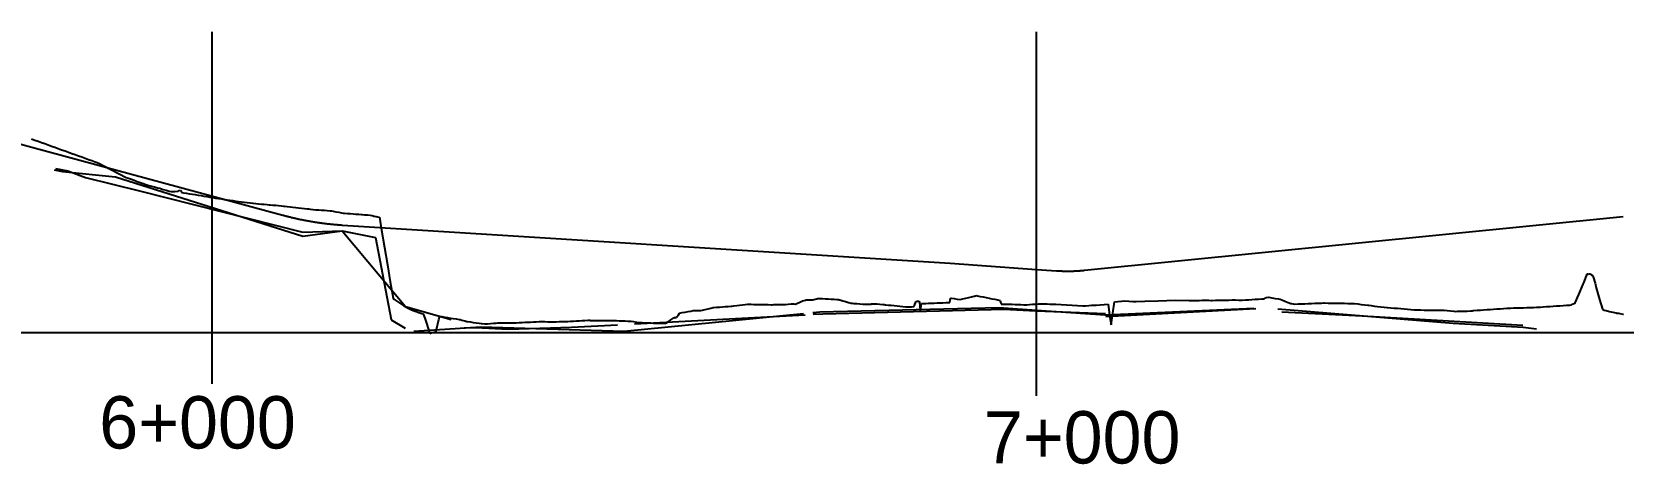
# Model space of a CAD drawing. Extents: x 769 to 8876, y 783 to 1837.
# Drawn here: x 3702 to 5633, y 786 to 1311 of the extents above; entities that cross this region are included whole.
import ezdxf

# ---------------------------------------------------------------- set-up
doc = ezdxf.new("R2010")
doc.units = 0
for name, color, linetype in [('NIWELETA', 1, 'CONTINUOUS'), ('POMOC', 6, 'CONTINUOUS'), ('ROW_L', 1, 'CONTINUOUS'), ('ROW_P', 4, 'CONTINUOUS'), ('TEREN', 3, 'CONTINUOUS')]:
    doc.layers.add(name, color=color, linetype=linetype)

msp = doc.modelspace()

# ---------------------------------------------------------------- linework, layer by layer
at = {"layer": 'NIWELETA'}
for p, q in [((3239.6, 1295.8), (4006.6, 1088.6)), ((4979.2, 1021.5), (5632.8, 1086.7)), ((4079, 1076.5), (4816.2, 1030)), ((4816.2, 1030), (4920.9, 1022.7)), ((4920.9, 1022.7), (4945.2, 1021))]:
    msp.add_line(p, q, dxfattribs=at)
for points in [[(4006.6, 1088.6, 0), (4007.1, 1088.4, 0), (4007.7, 1088.3, 0), (4008.2, 1088.1, 0), (4008.8, 1088, 0), (4009.3, 1087.8, 0), (4009.9, 1087.7, 0), (4010.4, 1087.5, 0), (4011, 1087.4, 0), (4011.6, 1087.2, 0), (4012.1, 1087.1, 0), (4012.7, 1086.9, 0), (4013.2, 1086.8, 0), (4013.8, 1086.7, 0), (4014.3, 1086.5, 0), (4014.9, 1086.4, 0), (4015.5, 1086.3, 0), (4016, 1086.1, 0), (4016.6, 1086, 0), (4017.1, 1085.8, 0), (4017.7, 1085.7, 0), (4018.3, 1085.6, 0), (4018.8, 1085.4, 0), (4019.4, 1085.3, 0), (4019.9, 1085.2, 0), (4020.5, 1085.1, 0), (4021.1, 1084.9, 0), (4021.6, 1084.8, 0), (4022.2, 1084.7, 0), (4022.7, 1084.5, 0), (4023.3, 1084.4, 0), (4023.9, 1084.3, 0), (4024.4, 1084.2, 0), (4025, 1084, 0), (4025.5, 1083.9, 0), (4026.1, 1083.8, 0), (4026.7, 1083.7, 0), (4027.2, 1083.6, 0), (4027.8, 1083.4, 0), (4028.3, 1083.3, 0), (4028.9, 1083.2, 0), (4029.5, 1083.1, 0), (4030, 1083, 0), (4030.6, 1082.9, 0), (4031.2, 1082.8, 0), (4031.7, 1082.6, 0), (4032.3, 1082.5, 0), (4032.9, 1082.4, 0), (4033.4, 1082.3, 0), (4034, 1082.2, 0), (4034.5, 1082.1, 0), (4035.1, 1082, 0), (4035.7, 1081.9, 0), (4036.2, 1081.8, 0), (4036.8, 1081.7, 0), (4037.4, 1081.6, 0), (4037.9, 1081.5, 0), (4038.5, 1081.4, 0), (4039.1, 1081.3, 0), (4039.6, 1081.2, 0), (4040.2, 1081.1, 0), (4040.8, 1081, 0), (4041.3, 1080.9, 0), (4041.9, 1080.8, 0), (4042.5, 1080.7, 0), (4043, 1080.6, 0), (4043.6, 1080.5, 0), (4044.2, 1080.4, 0), (4044.7, 1080.3, 0), (4045.3, 1080.2, 0), (4045.9, 1080.1, 0), (4046.4, 1080.1, 0), (4047, 1080, 0), (4047.6, 1079.9, 0), (4048.1, 1079.8, 0), (4048.7, 1079.7, 0), (4049.3, 1079.6, 0), (4049.8, 1079.5, 0), (4050.4, 1079.5, 0), (4051, 1079.4, 0), (4051.6, 1079.3, 0), (4052.1, 1079.2, 0), (4052.7, 1079.1, 0), (4053.3, 1079.1, 0), (4053.8, 1079, 0), (4054.4, 1078.9, 0), (4055, 1078.8, 0), (4055.5, 1078.8, 0), (4056.1, 1078.7, 0), (4056.7, 1078.6, 0), (4057.3, 1078.5, 0), (4057.8, 1078.5, 0), (4058.4, 1078.4, 0), (4059, 1078.3, 0), (4059.5, 1078.3, 0), (4060.1, 1078.2, 0), (4060.7, 1078.1, 0), (4061.2, 1078.1, 0), (4061.8, 1078, 0), (4062.4, 1077.9, 0), (4063, 1077.9, 0), (4063.5, 1077.8, 0), (4064.1, 1077.8, 0), (4064.7, 1077.7, 0), (4065.2, 1077.6, 0), (4065.8, 1077.6, 0), (4066.4, 1077.5, 0), (4067, 1077.5, 0), (4067.5, 1077.4, 0), (4068.1, 1077.4, 0), (4068.7, 1077.3, 0), (4069.2, 1077.2, 0), (4069.8, 1077.2, 0), (4070.4, 1077.1, 0), (4071, 1077.1, 0), (4071.5, 1077, 0), (4072.1, 1077, 0), (4072.7, 1077, 0), (4073.3, 1076.9, 0), (4073.8, 1076.9, 0), (4074.4, 1076.8, 0), (4075, 1076.8, 0), (4075.5, 1076.7, 0), (4076.1, 1076.7, 0), (4076.7, 1076.6, 0), (4077.3, 1076.6, 0), (4077.8, 1076.6, 0), (4078.4, 1076.5, 0), (4079, 1076.5, 0)], [(4945.2, 1021, 0), (4945.5, 1021, 0), (4945.8, 1021, 0), (4946, 1020.9, 0), (4946.3, 1020.9, 0), (4946.6, 1020.9, 0), (4946.8, 1020.9, 0), (4947.1, 1020.9, 0), (4947.4, 1020.9, 0), (4947.6, 1020.9, 0), (4947.9, 1020.8, 0), (4948.1, 1020.8, 0), (4948.4, 1020.8, 0), (4948.7, 1020.8, 0), (4948.9, 1020.8, 0), (4949.2, 1020.8, 0), (4949.5, 1020.8, 0), (4949.7, 1020.7, 0), (4950, 1020.7, 0), (4950.3, 1020.7, 0), (4950.5, 1020.7, 0), (4950.8, 1020.7, 0), (4951.1, 1020.7, 0), (4951.3, 1020.7, 0), (4951.6, 1020.7, 0), (4951.9, 1020.7, 0), (4952.1, 1020.6, 0), (4952.4, 1020.6, 0), (4952.7, 1020.6, 0), (4952.9, 1020.6, 0), (4953.2, 1020.6, 0), (4953.5, 1020.6, 0), (4953.7, 1020.6, 0), (4954, 1020.6, 0), (4954.2, 1020.6, 0), (4954.5, 1020.6, 0), (4954.8, 1020.6, 0), (4955, 1020.6, 0), (4955.3, 1020.6, 0), (4955.6, 1020.6, 0), (4955.8, 1020.5, 0), (4956.1, 1020.5, 0), (4956.4, 1020.5, 0), (4956.6, 1020.5, 0), (4956.9, 1020.5, 0), (4957.2, 1020.5, 0), (4957.4, 1020.5, 0), (4957.7, 1020.5, 0), (4958, 1020.5, 0), (4958.2, 1020.5, 0), (4958.5, 1020.5, 0), (4958.8, 1020.5, 0), (4959, 1020.5, 0), (4959.3, 1020.5, 0), (4959.6, 1020.5, 0), (4959.8, 1020.5, 0), (4960.1, 1020.5, 0), (4960.4, 1020.5, 0), (4960.6, 1020.5, 0), (4960.9, 1020.5, 0), (4961.2, 1020.5, 0), (4961.4, 1020.5, 0), (4961.7, 1020.5, 0), (4961.9, 1020.5, 0), (4962.2, 1020.5, 0), (4962.5, 1020.5, 0), (4962.7, 1020.5, 0), (4963, 1020.6, 0), (4963.3, 1020.6, 0), (4963.5, 1020.6, 0), (4963.8, 1020.6, 0), (4964.1, 1020.6, 0), (4964.3, 1020.6, 0), (4964.6, 1020.6, 0), (4964.9, 1020.6, 0), (4965.1, 1020.6, 0), (4965.4, 1020.6, 0), (4965.7, 1020.6, 0), (4965.9, 1020.6, 0), (4966.2, 1020.6, 0), (4966.5, 1020.6, 0), (4966.7, 1020.7, 0), (4967, 1020.7, 0), (4967.3, 1020.7, 0), (4967.5, 1020.7, 0), (4967.8, 1020.7, 0), (4968.1, 1020.7, 0), (4968.3, 1020.7, 0), (4968.6, 1020.7, 0), (4968.8, 1020.7, 0), (4969.1, 1020.8, 0), (4969.4, 1020.8, 0), (4969.6, 1020.8, 0), (4969.9, 1020.8, 0), (4970.2, 1020.8, 0), (4970.4, 1020.8, 0), (4970.7, 1020.8, 0), (4971, 1020.9, 0), (4971.2, 1020.9, 0), (4971.5, 1020.9, 0), (4971.8, 1020.9, 0), (4972, 1020.9, 0), (4972.3, 1020.9, 0), (4972.6, 1021, 0), (4972.8, 1021, 0), (4973.1, 1021, 0), (4973.4, 1021, 0), (4973.6, 1021, 0), (4973.9, 1021, 0), (4974.1, 1021.1, 0), (4974.4, 1021.1, 0), (4974.7, 1021.1, 0), (4974.9, 1021.1, 0), (4975.2, 1021.1, 0), (4975.5, 1021.2, 0), (4975.7, 1021.2, 0), (4976, 1021.2, 0), (4976.3, 1021.2, 0), (4976.5, 1021.3, 0), (4976.8, 1021.3, 0), (4977.1, 1021.3, 0), (4977.3, 1021.3, 0), (4977.6, 1021.3, 0), (4977.9, 1021.4, 0), (4978.1, 1021.4, 0), (4978.4, 1021.4, 0), (4978.6, 1021.4, 0), (4978.9, 1021.5, 0), (4979.2, 1021.5, 0)]]:
    msp.add_polyline3d(points, dxfattribs=at)
at = {"layer": 'POMOC'}
for p, q in [((3920.9, 883.6), (3920.9, 1311.1)), ((4920.9, 883.6), (4920.9, 1311.1)), ((4920.9, 945.5), (2865.9, 945.5)), ((6982.3, 945.5), (4717.5, 945.5)), ((4920.9, 869.2), (4920.9, 945.5))]:
    msp.add_line(p, q, dxfattribs=at)
for points in [[(4921, 865.5, 0), (4921, 865.5, 0), (4921, 865.5, 0), (4921, 865.5, 0), (4921, 865.5, 0), (4921, 865.5, 0), (4921, 865.5, 0), (4921, 865.5, 0), (4921, 865.5, 0), (4921, 865.5, 0), (4921, 865.5, 0), (4921, 865.5, 0), (4921, 865.5, 0), (4921, 865.5, 0), (4921, 865.5, 0), (4921, 865.5, 0), (4921, 865.5, 0), (4921, 865.5, 0), (4921, 865.5, 0), (4921, 865.5, 0), (4921, 865.5, 0), (4921, 865.5, 0), (4921, 865.5, 0), (4921, 865.5, 0), (4921, 865.5, 0), (4921, 865.5, 0), (4921, 865.5, 0), (4921, 865.5, 0), (4921, 865.5, 0), (4921, 865.5, 0), (4921, 865.5, 0), (4921, 865.5, 0), (4921, 865.5, 0), (4921, 865.5, 0), (4921, 865.5, 0), (4921, 865.5, 0), (4921, 865.5, 0), (4921, 865.5, 0), (4921, 865.5, 0), (4921, 865.5, 0), (4921, 865.5, 0), (4921, 865.5, 0), (4921, 865.5, 0), (4921, 865.5, 0), (4921, 865.5, 0), (4921, 865.5, 0), (4921, 865.5, 0), (4921, 865.5, 0), (4921, 865.5, 0), (4921, 865.5, 0), (4921, 865.5, 0), (4921, 865.5, 0), (4921, 865.5, 0), (4920.9, 865.5, 0), (4920.9, 865.5, 0), (4920.9, 865.5, 0), (4920.9, 865.5, 0), (4920.9, 865.5, 0), (4920.9, 865.5, 0), (4920.9, 865.5, 0), (4920.9, 865.5, 0), (4920.9, 865.5, 0), (4920.9, 865.5, 0), (4920.9, 865.5, 0), (4920.9, 865.5, 0), (4920.9, 865.5, 0), (4920.9, 865.5, 0), (4920.9, 865.5, 0), (4920.9, 865.5, 0), (4920.9, 865.5, 0), (4920.9, 865.5, 0), (4920.9, 865.5, 0), (4920.9, 865.5, 0), (4920.9, 865.5, 0), (4920.9, 865.5, 0), (4920.9, 865.5, 0), (4920.9, 865.5, 0), (4920.9, 865.5, 0), (4920.9, 865.5, 0), (4920.9, 865.5, 0), (4920.9, 865.5, 0), (4920.9, 865.5, 0), (4920.9, 865.5, 0), (4920.9, 865.5, 0), (4920.9, 865.5, 0), (4920.9, 865.5, 0), (4920.9, 865.5, 0), (4920.9, 865.5, 0), (4920.9, 865.5, 0), (4920.9, 865.5, 0), (4920.9, 865.5, 0), (4920.9, 865.5, 0), (4920.9, 865.5, 0), (4920.9, 865.5, 0), (4920.9, 865.5, 0), (4920.9, 865.5, 0), (4920.9, 865.5, 0), (4920.9, 865.5, 0), (4920.9, 865.5, 0), (4920.9, 865.5, 0), (4920.9, 865.5, 0), (4920.9, 865.5, 0), (4920.9, 865.5, 0), (4920.9, 865.5, 0), (4920.9, 865.5, 0), (4920.9, 865.5, 0), (4920.9, 865.5, 0), (4920.9, 865.5, 0), (4920.9, 865.5, 0), (4920.9, 865.5, 0), (4920.9, 865.5, 0), (4920.9, 865.5, 0), (4920.9, 865.5, 0), (4920.9, 865.5, 0), (4920.9, 865.5, 0), (4920.9, 865.5, 0), (4920.9, 865.5, 0), (4920.9, 865.5, 0), (4920.9, 865.5, 0), (4920.9, 865.5, 0), (4920.9, 865.5, 0), (4920.9, 865.5, 0), (4920.9, 865.5, 0), (4920.9, 865.5, 0), (4920.9, 865.5, 0), (4920.9, 865.5, 0), (4920.9, 865.5, 0), (4920.9, 865.5, 0)], [(4920.9, 865.5, 0), (4920.9, 865.5, 0), (4920.9, 865.5, 0), (4920.9, 865.5, 0), (4920.9, 865.5, 0), (4920.9, 865.5, 0), (4920.9, 865.5, 0), (4920.9, 865.5, 0), (4920.9, 865.5, 0), (4920.9, 865.5, 0), (4920.9, 865.5, 0), (4920.9, 865.5, 0), (4920.9, 865.5, 0), (4920.9, 865.5, 0), (4920.9, 865.5, 0), (4920.9, 865.5, 0), (4920.9, 865.5, 0), (4920.9, 865.5, 0), (4920.9, 865.5, 0), (4920.9, 865.5, 0), (4920.9, 865.5, 0), (4920.9, 865.5, 0), (4920.9, 865.5, 0), (4920.9, 865.5, 0), (4920.9, 865.5, 0), (4920.9, 865.5, 0), (4920.9, 865.5, 0), (4920.9, 865.5, 0), (4920.9, 865.5, 0), (4920.9, 865.5, 0), (4920.9, 865.5, 0), (4920.9, 865.5, 0), (4920.9, 865.5, 0), (4920.9, 865.5, 0), (4920.9, 865.5, 0), (4920.9, 865.5, 0), (4920.9, 865.5, 0), (4920.9, 865.5, 0), (4920.9, 865.5, 0), (4920.9, 865.5, 0), (4920.9, 865.5, 0), (4920.9, 865.5, 0), (4920.9, 865.5, 0), (4920.9, 865.5, 0), (4920.9, 865.5, 0), (4920.9, 865.5, 0), (4920.9, 865.5, 0), (4920.9, 865.5, 0), (4920.9, 865.5, 0), (4920.9, 865.5, 0), (4920.9, 865.5, 0), (4920.9, 865.5, 0), (4920.9, 865.5, 0), (4920.9, 865.5, 0), (4920.9, 865.5, 0), (4920.9, 865.5, 0), (4920.9, 865.5, 0), (4920.9, 865.5, 0), (4920.9, 865.5, 0), (4920.9, 865.5, 0), (4920.9, 865.5, 0), (4920.9, 865.5, 0), (4920.9, 865.5, 0), (4920.9, 865.5, 0), (4920.9, 865.5, 0), (4920.9, 865.5, 0), (4920.9, 865.5, 0), (4920.9, 865.5, 0), (4920.9, 865.5, 0), (4920.9, 865.5, 0), (4920.9, 865.5, 0), (4920.9, 865.5, 0), (4920.9, 865.5, 0), (4920.9, 865.5, 0), (4920.9, 865.5, 0), (4920.9, 865.5, 0), (4920.9, 865.5, 0), (4920.9, 865.5, 0), (4920.9, 865.5, 0), (4920.9, 865.5, 0), (4920.9, 865.5, 0), (4920.9, 865.5, 0), (4920.9, 865.5, 0), (4920.9, 865.5, 0), (4920.9, 865.5, 0), (4920.9, 865.5, 0), (4920.9, 865.5, 0), (4920.9, 865.5, 0), (4920.9, 865.5, 0), (4920.9, 865.5, 0), (4920.9, 865.5, 0), (4920.9, 865.5, 0), (4920.9, 865.5, 0), (4920.9, 865.5, 0), (4920.9, 865.5, 0), (4920.9, 865.5, 0), (4920.9, 865.5, 0), (4920.9, 865.5, 0), (4920.9, 865.5, 0), (4920.9, 865.5, 0), (4920.9, 865.5, 0), (4920.9, 865.5, 0), (4920.9, 865.5, 0), (4920.9, 865.5, 0), (4920.9, 865.5, 0), (4920.9, 865.5, 0), (4920.9, 865.5, 0), (4920.9, 865.5, 0), (4920.9, 865.5, 0), (4920.9, 865.5, 0), (4920.9, 865.5, 0), (4920.9, 865.5, 0), (4920.9, 865.5, 0), (4920.9, 865.5, 0), (4920.9, 865.5, 0), (4920.9, 865.5, 0), (4920.9, 865.5, 0), (4920.9, 865.5, 0), (4920.9, 865.5, 0), (4920.9, 865.5, 0), (4920.9, 865.5, 0), (4920.9, 865.5, 0), (4920.9, 865.5, 0), (4920.9, 865.5, 0), (4920.9, 865.5, 0), (4920.9, 865.5, 0), (4920.9, 865.5, 0), (4920.9, 865.5, 0)], [(4920.9, 865.5, 0), (4920.9, 865.5, 0), (4920.9, 865.5, 0), (4920.9, 865.5, 0), (4920.9, 865.5, 0), (4920.9, 865.5, 0), (4920.9, 865.5, 0), (4920.9, 865.5, 0), (4920.9, 865.5, 0), (4920.9, 865.5, 0), (4920.9, 865.5, 0), (4920.9, 865.5, 0), (4920.9, 865.5, 0), (4920.9, 865.5, 0), (4920.9, 865.5, 0), (4920.9, 865.5, 0), (4920.9, 865.5, 0), (4920.9, 865.5, 0), (4920.9, 865.5, 0), (4920.9, 865.5, 0), (4920.9, 865.5, 0), (4920.9, 865.5, 0), (4920.9, 865.5, 0), (4920.9, 865.5, 0), (4920.9, 865.5, 0), (4920.9, 865.5, 0), (4920.9, 865.5, 0), (4920.9, 865.5, 0), (4920.9, 865.5, 0), (4920.9, 865.5, 0), (4920.9, 865.5, 0), (4920.9, 865.5, 0), (4920.9, 865.5, 0), (4920.9, 865.5, 0), (4920.9, 865.5, 0), (4920.9, 865.5, 0), (4920.9, 865.5, 0), (4920.9, 865.5, 0), (4920.9, 865.5, 0), (4920.9, 865.5, 0), (4920.9, 865.5, 0), (4920.9, 865.5, 0), (4920.9, 865.5, 0), (4920.9, 865.5, 0), (4920.9, 865.5, 0), (4920.9, 865.5, 0), (4920.9, 865.5, 0), (4920.9, 865.5, 0), (4920.9, 865.5, 0), (4920.9, 865.5, 0), (4920.9, 865.5, 0), (4920.9, 865.5, 0), (4920.9, 865.5, 0), (4920.9, 865.5, 0), (4920.9, 865.5, 0), (4920.9, 865.5, 0), (4920.9, 865.5, 0), (4920.9, 865.5, 0), (4920.9, 865.5, 0), (4920.9, 865.5, 0), (4920.9, 865.5, 0), (4920.9, 865.5, 0), (4920.9, 865.5, 0), (4920.9, 865.5, 0), (4920.9, 865.5, 0), (4920.9, 865.5, 0), (4920.9, 865.5, 0), (4920.9, 865.5, 0), (4920.9, 865.5, 0), (4920.9, 865.5, 0), (4920.9, 865.5, 0), (4920.9, 865.5, 0), (4920.9, 865.5, 0), (4920.9, 865.5, 0), (4920.9, 865.5, 0), (4920.9, 865.5, 0), (4920.9, 865.5, 0), (4920.9, 865.5, 0), (4920.9, 865.5, 0), (4920.9, 865.5, 0), (4920.9, 865.5, 0), (4920.9, 865.5, 0), (4920.9, 865.5, 0), (4920.9, 865.5, 0), (4920.9, 865.5, 0), (4920.9, 865.5, 0), (4920.9, 865.5, 0), (4920.9, 865.5, 0), (4920.9, 865.5, 0), (4920.9, 865.5, 0), (4920.9, 865.5, 0), (4920.9, 865.5, 0), (4920.9, 865.5, 0), (4920.9, 865.5, 0), (4920.9, 865.5, 0), (4920.9, 865.5, 0), (4920.9, 865.5, 0), (4920.9, 865.5, 0), (4920.9, 865.5, 0), (4920.9, 865.5, 0), (4920.9, 865.5, 0), (4920.9, 865.5, 0), (4920.9, 865.5, 0), (4920.9, 865.5, 0), (4920.9, 865.5, 0), (4920.9, 865.5, 0), (4920.9, 865.5, 0), (4920.9, 865.5, 0), (4920.9, 865.5, 0), (4920.9, 865.5, 0), (4920.9, 865.5, 0), (4920.9, 865.5, 0), (4920.9, 865.5, 0), (4920.9, 865.5, 0), (4920.9, 865.5, 0), (4920.9, 865.5, 0), (4920.9, 865.5, 0), (4920.9, 865.5, 0), (4920.9, 865.5, 0), (4920.9, 865.5, 0), (4920.9, 865.5, 0), (4920.9, 865.5, 0), (4920.9, 865.5, 0), (4920.9, 865.5, 0), (4920.9, 865.5, 0), (4920.9, 865.5, 0), (4920.9, 865.5, 0), (4920.9, 865.5, 0)], [(4920.9, 865.5, 0), (4920.9, 865.5, 0), (4920.9, 865.5, 0), (4920.9, 865.5, 0), (4920.9, 865.5, 0), (4920.9, 865.5, 0), (4920.9, 865.5, 0), (4920.9, 865.5, 0), (4920.9, 865.5, 0), (4920.9, 865.5, 0), (4920.9, 865.5, 0), (4920.9, 865.5, 0), (4920.9, 865.5, 0), (4920.9, 865.5, 0), (4920.9, 865.5, 0), (4920.9, 865.5, 0), (4920.9, 865.5, 0), (4920.9, 865.5, 0), (4920.9, 865.5, 0), (4920.9, 865.5, 0), (4920.9, 865.5, 0), (4920.9, 865.5, 0), (4920.9, 865.5, 0), (4920.9, 865.5, 0), (4920.9, 865.5, 0), (4920.9, 865.5, 0), (4920.9, 865.5, 0), (4920.9, 865.5, 0), (4920.9, 865.5, 0), (4920.9, 865.5, 0), (4920.9, 865.5, 0), (4920.9, 865.5, 0), (4920.9, 865.5, 0), (4920.9, 865.5, 0), (4920.9, 865.5, 0), (4920.9, 865.5, 0), (4920.9, 865.5, 0), (4920.9, 865.5, 0), (4920.9, 865.5, 0), (4920.9, 865.5, 0), (4920.9, 865.5, 0), (4920.9, 865.5, 0), (4920.9, 865.5, 0), (4920.9, 865.5, 0), (4920.9, 865.5, 0), (4920.9, 865.5, 0), (4920.9, 865.5, 0), (4920.9, 865.5, 0), (4920.9, 865.5, 0), (4920.9, 865.5, 0), (4920.9, 865.5, 0), (4920.9, 865.5, 0), (4920.9, 865.5, 0), (4920.9, 865.5, 0), (4920.9, 865.5, 0), (4920.9, 865.5, 0), (4920.9, 865.5, 0), (4920.9, 865.5, 0), (4920.9, 865.5, 0), (4920.9, 865.5, 0), (4920.9, 865.5, 0), (4920.9, 865.5, 0), (4920.9, 865.5, 0), (4920.9, 865.5, 0), (4920.9, 865.5, 0), (4920.9, 865.5, 0), (4920.9, 865.5, 0), (4920.9, 865.5, 0), (4920.9, 865.5, 0), (4920.9, 865.5, 0), (4920.9, 865.5, 0), (4920.9, 865.5, 0), (4920.9, 865.5, 0), (4920.9, 865.5, 0), (4920.9, 865.5, 0), (4921, 865.5, 0), (4921, 865.5, 0), (4921, 865.5, 0), (4921, 865.5, 0), (4921, 865.5, 0), (4921, 865.5, 0), (4921, 865.5, 0), (4921, 865.5, 0), (4921, 865.5, 0), (4921, 865.5, 0), (4921, 865.5, 0), (4921, 865.5, 0), (4921, 865.5, 0), (4921, 865.5, 0), (4921, 865.5, 0), (4921, 865.5, 0), (4921, 865.5, 0), (4921, 865.5, 0), (4921, 865.5, 0), (4921, 865.5, 0), (4921, 865.5, 0), (4921, 865.5, 0), (4921, 865.5, 0), (4921, 865.5, 0), (4921, 865.5, 0), (4921, 865.5, 0), (4921, 865.5, 0), (4921, 865.5, 0), (4921, 865.5, 0), (4921, 865.5, 0), (4921, 865.5, 0), (4921, 865.5, 0), (4921, 865.5, 0), (4921, 865.5, 0), (4921, 865.5, 0), (4921, 865.5, 0), (4921, 865.5, 0), (4921, 865.5, 0), (4921, 865.5, 0), (4921, 865.5, 0), (4921, 865.5, 0), (4921, 865.5, 0), (4921, 865.5, 0), (4921, 865.5, 0), (4921, 865.5, 0), (4921, 865.5, 0), (4921, 865.5, 0), (4921, 865.5, 0), (4921, 865.5, 0), (4921, 865.5, 0), (4921, 865.5, 0), (4921, 865.5, 0), (4921, 865.5, 0)]]:
    msp.add_polyline3d(points, dxfattribs=at)
at = {"layer": 'ROW_L'}
for p, q in [((3729.2, 1143.5), (3739.3, 1141.6)), ((3739.3, 1141.6), (3803.7, 1135.1)), ((3803.7, 1135.1), (4030.9, 1063)), ((4030.9, 1063), (4078.6, 1069.4)), ((4078.6, 1069.4), (4119.1, 1061.3)), ((4119.1, 1061.3), (4138.1, 961.7)), ((4420.9, 947.8), (4638.3, 969)), ((4649.9, 970.2), (4658.3, 971)), ((4658.3, 971), (4875.5, 976.4)), ((4875.5, 976.4), (4920.9, 973.2)), ((4920.9, 973.2), (5004.5, 967.3)), ((5004.5, 967.3), (5005.2, 967.2)), ((5005.2, 965.4), (5187.1, 975.3)), ((5218.5, 971.1), (5316.3, 966.3)), ((5316.3, 966.3), (5413.9, 960.7)), ((4138.1, 961.7), (4138.2, 961.5)), ((4138.2, 961.5), (4155.1, 951.4)), ((4165.7, 947.6), (4247, 953)), ((4247, 953), (4420.9, 947.8)), ((5413.9, 960.7), (5510.9, 955))]:
    msp.add_line(p, q, dxfattribs=at)
at = {"layer": 'ROW_P'}
for p, q in [((3731, 1145.3), (3745.9, 1142.3)), ((3745.9, 1142.3), (3767.2, 1134.2)), ((3767.2, 1134.2), (3832.8, 1118.2)), ((3832.8, 1118.2), (4030.9, 1068)), ((4030.9, 1068), (4078.6, 1069.4)), ((4078.6, 1069.4), (4155.4, 977.7)), ((4155.4, 977.7), (4211.1, 961.7)), ((4433.5, 956.4), (4640.2, 967.5)), ((4650.2, 968.1), (4661.7, 968.7)), ((4661.7, 968.7), (4881.7, 974.2)), ((4881.7, 974.2), (4920.4, 972.5)), ((4920.9, 972.5), (5004.6, 969)), ((5005.2, 967.6), (5184.9, 975.6)), ((5213.9, 974.7), (5426.7, 957.3)), ((4226.7, 951.5), (4240.8, 951.9)), ((4240.8, 951.9), (4280.2, 950.1)), ((4280.2, 950.1), (4356.9, 952.4)), ((4356.9, 952.4), (4412.9, 955.4)), ((5426.7, 957.3), (5511.6, 952.4)), ((5511.6, 952.4), (5527.5, 950.6))]:
    msp.add_line(p, q, dxfattribs=at)
at = {"layer": 'TEREN'}
for p, q in [((3701.7, 1181.1), (3702.7, 1180.7)), ((3702.7, 1180.7), (3705.7, 1179.7)), ((3705.7, 1179.7), (3709.8, 1178.2)), ((3709.8, 1178.2), (3713.9, 1176.7)), ((3713.9, 1176.7), (3718, 1175.3)), ((3718, 1175.3), (3722, 1173.8)), ((3722, 1173.8), (3726.1, 1172.3)), ((3726.1, 1172.3), (3730.2, 1170.9)), ((3730.2, 1170.9), (3734.3, 1169.4)), ((3734.3, 1169.4), (3738.4, 1167.9)), ((3738.4, 1167.9), (3742.5, 1166.5)), ((3742.5, 1166.5), (3746.6, 1165)), ((3746.6, 1165), (3750.7, 1163.5)), ((3750.7, 1163.5), (3754.7, 1162)), ((3754.7, 1162), (3758.8, 1160.6)), ((3758.8, 1160.6), (3762.9, 1159.1)), ((3762.9, 1159.1), (3767, 1157.6)), ((3767, 1157.6), (3771, 1156.2)), ((3771, 1156.2), (3775.1, 1154.7)), ((3775.1, 1154.7), (3777, 1154)), ((3777, 1154), (3779.2, 1153.2)), ((3779.2, 1153.2), (3780.1, 1152.8)), ((3780.1, 1152.8), (3783.4, 1151.7)), ((3783.4, 1151.7), (3789.6, 1148.4)), ((3789.6, 1148.4), (3816.5, 1134.3)), ((3816.5, 1134.3), (3819.5, 1133.2)), ((3819.5, 1133.2), (3823, 1132)), ((3823, 1132), (3826.5, 1130.8)), ((3826.5, 1130.8), (3830, 1129.5)), ((3830, 1129.5), (3833.6, 1128.3)), ((3833.6, 1128.3), (3837.1, 1127)), ((3837.1, 1127), (3840.6, 1125.7)), ((3840.6, 1125.7), (3843, 1124.9)), ((3843, 1124.9), (3844.1, 1124.6)), ((3844.1, 1124.6), (3847.6, 1123.7)), ((3847.6, 1123.7), (3851.2, 1122.7)), ((3851.2, 1122.7), (3854.7, 1121.8)), ((3854.7, 1121.8), (3857.5, 1121.1)), ((3857.5, 1121.1), (3858.2, 1120.8)), ((3858.2, 1120.8), (3861.7, 1119.8)), ((3861.7, 1119.8), (3865.2, 1118.8)), ((3865.2, 1118.8), (3868.8, 1117.7)), ((3868.8, 1117.7), (3871.4, 1117)), ((3871.4, 1117), (3872.3, 1117)), ((3872.3, 1117), (3875.8, 1117.2)), ((3875.8, 1117.2), (3879.3, 1117.4)), ((3879.3, 1117.4), (3879.6, 1117.4)), ((3879.6, 1117.4), (3880.9, 1118.6)), ((3880.9, 1118.6), (3882.6, 1118.7)), ((3882.6, 1118.7), (3882.8, 1118.1)), ((3882.8, 1118.1), (3883.8, 1116.2)), ((3883.8, 1116.2), (3883.9, 1116)), ((3883.9, 1116), (3886.4, 1115.7)), ((3886.4, 1115.7), (3889.5, 1115.2)), ((3889.5, 1115.2), (3889.9, 1115.1)), ((3889.9, 1115.1), (3893.4, 1114.5)), ((3893.4, 1114.5), (3897, 1114)), ((3897, 1114), (3900.4, 1113.4)), ((3900.4, 1113.4), (3904, 1112.8)), ((3904, 1112.8), (3907.5, 1112.2)), ((3907.5, 1112.2), (3911, 1111.6)), ((3911, 1111.6), (3914.6, 1111.1)), ((3914.6, 1111.1), (3918, 1110.5)), ((3918, 1110.5), (3921.6, 1109.9)), ((3921.6, 1109.9), (3925.1, 1109.3)), ((3925.1, 1109.3), (3928.6, 1108.7)), ((3928.6, 1108.7), (3932.2, 1108.1)), ((3932.2, 1108.1), (3933.9, 1107.9)), ((3933.9, 1107.9), (3935.6, 1107.6)), ((3935.6, 1107.6), (3939.1, 1107.1)), ((3939.1, 1107.1), (3942.6, 1106.6)), ((3942.6, 1106.6), (3946, 1106.1)), ((3946, 1106.1), (3949.5, 1105.6)), ((3949.5, 1105.6), (3950.3, 1105.5)), ((3950.3, 1105.5), (3953, 1105.1)), ((3953, 1105.1), (3956.5, 1104.7)), ((3956.5, 1104.7), (3959.9, 1104.3)), ((3959.9, 1104.3), (3963.4, 1103.9)), ((3963.4, 1103.9), (3966.9, 1103.5)), ((3966.9, 1103.5), (3970.4, 1103)), ((3970.4, 1103), (3970.6, 1103)), ((3970.6, 1103), (3973.8, 1102.7)), ((3973.8, 1102.7), (3977.3, 1102.4)), ((3977.3, 1102.4), (3980.8, 1102)), ((3980.8, 1102), (3984.2, 1101.7)), ((3984.2, 1101.7), (3987.7, 1101.4)), ((3987.7, 1101.4), (3990.3, 1101.1)), ((3990.3, 1101.1), (3991.2, 1101)), ((3991.2, 1101), (3994.7, 1100.7)), ((3994.7, 1100.7), (3998.1, 1100.4)), ((3998.1, 1100.4), (4001.6, 1100.1)), ((4001.6, 1100.1), (4005.1, 1099.7)), ((4005.1, 1099.7), (4007.4, 1099.5)), ((4007.4, 1099.5), (4008.6, 1099.4)), ((4008.6, 1099.4), (4012, 1099)), ((4012, 1099), (4015.5, 1098.6)), ((4015.5, 1098.6), (4019, 1098.2)), ((4019, 1098.2), (4022.4, 1097.8)), ((4022.4, 1097.8), (4025.9, 1097.5)), ((4025.9, 1097.5), (4029.4, 1097.1)), ((4029.4, 1097.1), (4032.9, 1096.7)), ((4032.9, 1096.7), (4036.3, 1096.3)), ((4036.3, 1096.3), (4038.4, 1096.1)), ((4038.4, 1096.1), (4039.8, 1095.9)), ((4039.8, 1095.9), (4043.3, 1095.4)), ((4043.3, 1095.4), (4043.6, 1095.4)), ((4043.6, 1095.4), (4046.8, 1095.1)), ((4046.8, 1095.1), (4050.2, 1094.9)), ((4050.2, 1094.9), (4053.7, 1094.6)), ((4053.7, 1094.6), (4057.2, 1094.4)), ((4057.2, 1094.4), (4057.3, 1094.4)), ((4057.3, 1094.4), (4060.7, 1094.1)), ((4060.7, 1094.1), (4064.1, 1093.8)), ((4064.1, 1093.8), (4065.8, 1093.7)), ((4065.8, 1093.7), (4067.6, 1093.4)), ((4067.6, 1093.4), (4071.1, 1092.7)), ((4071.1, 1092.7), (4074.5, 1092)), ((4074.5, 1092), (4078, 1091.4)), ((4078, 1091.4), (4080, 1091)), ((4080, 1091), (4081.5, 1090.9)), ((4081.5, 1090.9), (4085, 1090.6)), ((4085, 1090.6), (4088.4, 1090.3)), ((4088.4, 1090.3), (4091.9, 1090.1)), ((4091.9, 1090.1), (4095.4, 1089.8)), ((4095.4, 1089.8), (4098.9, 1089.6)), ((4098.9, 1089.6), (4102.3, 1089.3)), ((4102.3, 1089.3), (4103.4, 1089.2)), ((4103.4, 1089.2), (4105.8, 1089)), ((4105.8, 1089), (4109.3, 1088.7)), ((4109.3, 1088.7), (4112.7, 1088.4)), ((4112.7, 1088.4), (4115, 1088.1)), ((4115, 1088.1), (4116.2, 1087.6)), ((4116.2, 1087.6), (4117, 1087.3)), ((4117, 1087.3), (4117.5, 1087.3)), ((4117.5, 1087.3), (4119.7, 1086.7)), ((4119.7, 1086.7), (4119.9, 1086.7)), ((4119.9, 1086.7), (4123.2, 1086.1)), ((4123.2, 1086.1), (4124, 1086)), ((4124, 1086), (4124, 1086)), ((4124, 1086), (4126.6, 1070.1)), ((4126.6, 1070.1), (4130.1, 1049.2)), ((4130.1, 1049.2), (4133.6, 1028.3)), ((4133.6, 1028.3), (4137.1, 1007.6)), ((4137.1, 1007.6), (4137.1, 1007.5)), ((4137.1, 1007.5), (4140.5, 987.9)), ((5580.1, 995.1), (5584.1, 1004.5)), ((5584.1, 1004.5), (5585, 1006.5)), ((5585, 1006.5), (5588.1, 1014.8)), ((5588.1, 1014.8), (5589.1, 1017.3)), ((5589.1, 1017.3), (5589.6, 1017.2)), ((5589.6, 1017.2), (5590.3, 1017)), ((5590.3, 1017), (5591.7, 1017.1)), ((5591.7, 1017.1), (5592.2, 1017.2)), ((5592.2, 1017.2), (5593, 1017.3)), ((5593, 1017.3), (5593.7, 1016.6)), ((5593.7, 1016.6), (5595.6, 1015.2)), ((5595.6, 1015.2), (5596.2, 1013.4)), ((5596.2, 1013.4), (5598.6, 1005.8)), ((5598.6, 1005.8), (5600.2, 1000.3)), ((4140.5, 987.9), (4140.7, 986.9)), ((4140.7, 986.9), (4141.4, 986.5)), ((4141.4, 986.5), (4144, 984.8)), ((4144, 984.8), (4147.5, 982.4)), ((4636.6, 984.5), (4637, 984.6)), ((4637, 984.6), (4637.3, 984.6)), ((4637.3, 984.6), (4637.6, 984.6)), ((4637.6, 984.6), (4640.7, 985.3)), ((4640.7, 985.3), (4641, 985.4)), ((4641, 985.4), (4641.6, 985.6)), ((4641.6, 985.6), (4644.2, 985.7)), ((4644.2, 985.7), (4647.7, 985.8)), ((4647.7, 985.8), (4649.5, 985.7)), ((4649.5, 985.7), (4651, 986.1)), ((4651, 986.1), (4651.2, 986.1)), ((4651.2, 986.1), (4654.6, 986.9)), ((4654.6, 986.9), (4655.4, 987.1)), ((4655.4, 987.1), (4656.1, 987.4)), ((4656.1, 987.4), (4656.4, 987.5)), ((4656.1, 987.4), (4656.1, 987.4)), ((4656.4, 987.5), (4656.6, 987.5)), ((4656.6, 987.5), (4657.2, 987.4)), ((4657.2, 987.4), (4658.1, 987.4)), ((4658.1, 987.4), (4661.6, 987.1)), ((4661.6, 987.1), (4665, 986.9)), ((4665, 986.9), (4668.5, 986.8)), ((4668.5, 986.8), (4672, 986.5)), ((4672, 986.5), (4675.5, 986.3)), ((4675.5, 986.3), (4678.9, 986.2)), ((4678.9, 986.2), (4680.9, 986)), ((4680.9, 986), (4682.2, 985.5)), ((4682.2, 985.5), (4682.4, 985.5)), ((4682.4, 985.5), (4685.9, 984.5)), ((4815.8, 982.4), (4816.9, 987.8)), ((4816.9, 987.8), (4817.9, 987.6)), ((4817.9, 987.6), (4821.3, 987.1)), ((4821.3, 987.1), (4824.8, 986.6)), ((4824.8, 986.6), (4828.3, 986.1)), ((4828.3, 986.1), (4828.4, 986.1)), ((4828.4, 986.1), (4831.7, 986.9)), ((4831.7, 986.9), (4835.3, 987.8)), ((4835.3, 987.8), (4838.8, 988.7)), ((4838.8, 988.7), (4842.3, 989.5)), ((4842.3, 989.5), (4845.4, 990.2)), ((4845.4, 990.2), (4845.9, 990.3)), ((4845.9, 990.3), (4848.2, 990.9)), ((4848.2, 990.9), (4849.3, 990.7)), ((4849.3, 990.7), (4852.9, 989.9)), ((4852.9, 989.9), (4856.4, 989.2)), ((4856.4, 989.2), (4859.9, 988.5)), ((4859.9, 988.5), (4863.5, 987.7)), ((4863.5, 987.7), (4867, 987)), ((4867, 987), (4870.5, 986.3)), ((4870.5, 986.3), (4874, 985.5)), ((4874, 985.5), (4876.9, 984.9)), ((4876.9, 984.9), (4877.5, 982.9)), ((5068.8, 984.4), (5089.6, 985.2)), ((5089.6, 985.2), (5106.2, 985)), ((5106.2, 985), (5110.2, 985)), ((5110.2, 985), (5114.2, 985)), ((5114.2, 985), (5116.5, 985)), ((5116.5, 985), (5118.2, 985)), ((5118.2, 985), (5122.2, 985.1)), ((5122.2, 985.1), (5125.6, 985.2)), ((5125.6, 985.2), (5126.2, 985.2)), ((5126.2, 985.2), (5130.2, 985.1)), ((5130.2, 985.1), (5132.4, 985)), ((5132.4, 985), (5134.3, 985)), ((5134.3, 985), (5138.3, 985.1)), ((5138.3, 985.1), (5142.3, 985.2)), ((5142.3, 985.2), (5146.3, 985.2)), ((5146.3, 985.2), (5150.3, 985.3)), ((5150.3, 985.3), (5154.3, 985.4)), ((5154.3, 985.4), (5158.3, 985.5)), ((5158.3, 985.5), (5161.7, 985.6)), ((5161.7, 985.6), (5162.3, 985.5)), ((5162.3, 985.5), (5166.4, 985.2)), ((5166.4, 985.2), (5167.3, 985.1)), ((5167.3, 985.1), (5170.4, 985.3)), ((5170.4, 985.3), (5174.4, 985.6)), ((5174.4, 985.6), (5178.4, 985.8)), ((5178.4, 985.8), (5182.4, 986.1)), ((5182.4, 986.1), (5186.4, 986.3)), ((5186.4, 986.3), (5190.4, 986.6)), ((5190.4, 986.6), (5194.4, 986.9)), ((5194.4, 986.9), (5197.1, 987)), ((5197.1, 987), (5198.4, 987.9)), ((5198.4, 987.9), (5199.4, 988.5)), ((5199.4, 988.5), (5200, 988.7)), ((5200, 988.7), (5202.4, 988.8)), ((5202.4, 988.8), (5202.8, 988.8)), ((5202.8, 988.8), (5206.5, 988.1)), ((5206.5, 988.1), (5210.5, 987.4)), ((5210.5, 987.4), (5214.5, 986.8)), ((5214.5, 986.8), (5216.5, 986.4)), ((5216.5, 986.4), (5218.5, 985.7)), ((5218.5, 985.7), (5222.5, 984.1)), ((5574.2, 981.4), (5576.1, 985.8)), ((5576.1, 985.8), (5580.1, 995.1)), ((5600.2, 1000.3), (5604.2, 985.9)), ((5604.2, 985.9), (5607.5, 974.2)), ((4147.5, 982.4), (4151, 980)), ((4151, 980), (4153.5, 978.4)), ((4153.5, 978.4), (4154.4, 977.8)), ((4154.4, 977.8), (4157.9, 976.1)), ((4157.9, 976.1), (4161.4, 974.3)), ((4161.4, 974.3), (4162, 974)), ((4162, 974), (4164.9, 972.9)), ((4164.9, 972.9), (4168.3, 971.6)), ((4168.3, 971.6), (4171.8, 970.3)), ((4171.8, 970.3), (4175.3, 969)), ((4175.3, 969), (4176.9, 968.5)), ((4176.9, 968.5), (4178.1, 965.3)), ((4178.1, 965.3), (4178.8, 963.5)), ((4196.1, 961.9), (4197.1, 965.8)), ((4197.1, 965.8), (4199.6, 965.4)), ((4199.6, 965.4), (4203.1, 964.8)), ((4484.9, 965), (4486.8, 967.5)), ((4486.8, 967.5), (4487.9, 969.4)), ((4487.9, 969.4), (4488, 969.6)), ((4488, 969.6), (4491.3, 970.2)), ((4491.3, 970.2), (4494.8, 970.8)), ((4494.8, 970.8), (4498.3, 971.5)), ((4498.3, 971.5), (4501.8, 972.1)), ((4501.8, 972.1), (4504.7, 972.6)), ((4504.7, 972.6), (4505.2, 972.6)), ((4505.2, 972.6), (4508.7, 972.7)), ((4508.7, 972.7), (4512.2, 972.7)), ((4512.2, 972.7), (4514, 972.7)), ((4514, 972.7), (4515.7, 973.1)), ((4515.7, 973.1), (4519.1, 974)), ((4519.1, 974), (4522.6, 974.8)), ((4522.6, 974.8), (4526.1, 975.6)), ((4526.1, 975.6), (4528.8, 976.3)), ((4528.8, 976.3), (4529.6, 976.3)), ((4529.6, 976.3), (4533, 976.6)), ((4533, 976.6), (4536.5, 976.9)), ((4536.5, 976.9), (4540, 977.2)), ((4540, 977.2), (4543.5, 977.4)), ((4543.5, 977.4), (4546.9, 977.7)), ((4546.9, 977.7), (4550.4, 978)), ((4550.4, 978), (4551.9, 978.1)), ((4551.9, 978.1), (4553.9, 978.4)), ((4553.9, 978.4), (4557.4, 978.7)), ((4557.4, 978.7), (4560.8, 979.2)), ((4560.8, 979.2), (4564.3, 979.6)), ((4564.3, 979.6), (4567.8, 980)), ((4567.8, 980), (4570.6, 980.3)), ((4570.6, 980.3), (4571.3, 980.3)), ((4571.3, 980.3), (4574.7, 980.3)), ((4574.7, 980.3), (4578.2, 980.2)), ((4578.2, 980.2), (4581.7, 980.2)), ((4581.7, 980.2), (4585.2, 980.1)), ((4585.2, 980.1), (4588.6, 980)), ((4588.6, 980), (4592.1, 980)), ((4592.1, 980), (4595.6, 979.9)), ((4595.6, 979.9), (4599.1, 979.8)), ((4599.1, 979.8), (4600.5, 979.8)), ((4600.5, 979.8), (4602.5, 979.9)), ((4602.5, 979.9), (4606, 980.1)), ((4606, 980.1), (4606, 980.1)), ((4606, 980.1), (4609.5, 980)), ((4609.5, 980), (4612, 979.9)), ((4612, 979.9), (4613, 980)), ((4613, 980), (4616.4, 980.2)), ((4616.4, 980.2), (4619.9, 980.5)), ((4619.9, 980.5), (4623.4, 980.8)), ((4623.4, 980.8), (4626, 981)), ((4626, 981), (4626.8, 980.9)), ((4626.8, 980.9), (4628.8, 980.6)), ((4628.8, 980.6), (4630.3, 981.4)), ((4630.3, 981.4), (4633.8, 983)), ((4633.8, 983), (4636.5, 984.2)), ((4636.5, 984.2), (4636.6, 984.5)), ((4636.6, 984.5), (4636.6, 984.5)), ((4685.9, 984.5), (4689.4, 983.5)), ((4689.4, 983.5), (4692.8, 982.5)), ((4692.8, 982.5), (4693.3, 982.4)), ((4693.3, 982.4), (4696.3, 981.8)), ((4696.3, 981.8), (4697.4, 981.6)), ((4697.4, 981.6), (4699.5, 981.3)), ((4699.5, 981.3), (4699.8, 981.3)), ((4699.8, 981.3), (4703.2, 981.1)), ((4703.2, 981.1), (4706.7, 980.9)), ((4706.7, 980.9), (4710.2, 980.6)), ((4710.2, 980.6), (4713.7, 980.4)), ((4713.7, 980.4), (4714.8, 980.4)), ((4714.8, 980.4), (4717.1, 980.5)), ((4717.1, 980.5), (4720.3, 980.6)), ((4720.3, 980.6), (4720.6, 980.7)), ((4720.6, 980.7), (4724.1, 980.9)), ((4724.1, 980.9), (4724.6, 980.9)), ((4724.6, 980.9), (4727.6, 980.7)), ((4727.6, 980.7), (4731, 980.4)), ((4731, 980.4), (4734.5, 980.1)), ((4734.5, 980.1), (4736.8, 979.9)), ((4736.8, 979.9), (4738, 979.8)), ((4738, 979.8), (4741.5, 979.4)), ((4741.5, 979.4), (4744.9, 979.1)), ((4744.9, 979.1), (4748.4, 978.7)), ((4748.4, 978.7), (4751.9, 978.3)), ((4751.9, 978.3), (4755.3, 977.9)), ((4755.3, 977.9), (4758.8, 977.6)), ((4758.8, 977.6), (4762.3, 977.2)), ((4762.3, 977.2), (4762.4, 977.2)), ((4762.4, 977.2), (4764.9, 977.2)), ((4764.9, 977.2), (4765.8, 977.2)), ((4765.8, 977.2), (4769.2, 977.3)), ((4769.2, 977.3), (4772.5, 977.4)), ((4772.5, 977.4), (4772.7, 978)), ((4772.7, 978), (4773, 978.7)), ((4773, 978.7), (4774.7, 983.4)), ((4774.7, 983.4), (4775.4, 983.9)), ((4775.4, 983.9), (4775.6, 984.1)), ((4775.6, 984.1), (4776.1, 984)), ((4776.1, 984), (4776.2, 984)), ((4776.2, 984), (4778.5, 983.9)), ((4778.5, 983.9), (4778.6, 983.7)), ((4778.6, 983.7), (4779.3, 983.4)), ((4779.3, 983.4), (4779.7, 978)), ((4779.7, 978), (4780, 973)), ((4780, 973), (4780.2, 971.7)), ((4780.2, 971.7), (4780.4, 972.6)), ((4780.4, 972.6), (4781.5, 981.1)), ((4781.5, 981.1), (4781.5, 981.2)), ((4781.5, 981.2), (4783.1, 981.2)), ((4783.1, 981.2), (4783.4, 981.2)), ((4783.4, 981.2), (4786.6, 981.3)), ((4786.6, 981.3), (4790.1, 981.5)), ((4790.1, 981.5), (4793.5, 981.6)), ((4793.5, 981.6), (4797, 981.7)), ((4797, 981.7), (4800.5, 981.9)), ((4800.5, 981.9), (4804, 982)), ((4804, 982), (4807.4, 982.1)), ((4807.4, 982.1), (4810.9, 982.3)), ((4810.9, 982.3), (4814.4, 982.4)), ((4814.4, 982.4), (4815.8, 982.4)), ((4877.5, 982.9), (4878.1, 981)), ((4878.1, 981), (4878.2, 980.6)), ((4878.2, 980.6), (4881.1, 980.6)), ((4881.1, 980.6), (4884.4, 980.5)), ((4884.4, 980.5), (4884.6, 980.5)), ((4884.6, 980.5), (4888.1, 980.4)), ((4888.1, 980.4), (4891.6, 980.3)), ((4891.6, 980.3), (4895.1, 980.1)), ((4895.1, 980.1), (4898.7, 980)), ((4898.7, 980), (4902.2, 979.9)), ((4902.2, 979.9), (4905.7, 979.8)), ((4905.7, 979.8), (4907.7, 979.7)), ((4907.7, 979.7), (4909.2, 979.8)), ((4909.2, 979.8), (4912.7, 980)), ((4912.7, 980), (4916.3, 980.3)), ((4916.3, 980.3), (4919.8, 980.5)), ((4919.8, 980.5), (4920.9, 980.6)), ((4920.9, 980.6), (4923.3, 980.8)), ((4923.3, 980.8), (4926, 981)), ((4926, 981), (4926.8, 981)), ((4926.8, 981), (4930.3, 980.9)), ((4930.3, 980.9), (4933.9, 980.8)), ((4933.9, 980.8), (4937.4, 980.6)), ((4937.4, 980.6), (4940.9, 980.5)), ((4940.9, 980.5), (4943.4, 980.4)), ((4943.4, 980.4), (4944.4, 980.4)), ((4944.4, 980.4), (4977.1, 978.2)), ((4977.1, 978.2), (4980.6, 978.4)), ((4980.6, 978.4), (4984.4, 978.6)), ((4984.4, 978.6), (4987.9, 979.2)), ((4987.9, 979.2), (4993.4, 979.3)), ((4993.4, 979.3), (5008, 980.5)), ((5008, 980.5), (5009.8, 966.9)), ((5009.8, 966.9), (5011.5, 955.3)), ((5011.5, 955.3), (5013.5, 969.5)), ((5013.5, 969.5), (5015.5, 983.3)), ((5015.5, 983.3), (5028.4, 984.4)), ((5028.4, 984.4), (5038.1, 983.8)), ((5038.1, 983.8), (5041.8, 983.8)), ((5041.8, 983.8), (5052.4, 984)), ((5052.4, 984), (5068.8, 984.4)), ((5222.5, 984.1), (5226.5, 982.6)), ((5226.5, 982.6), (5229.7, 981.4)), ((5229.7, 981.4), (5230.5, 981.3)), ((5230.5, 981.3), (5234.4, 980.6)), ((5234.4, 980.6), (5234.5, 980.6)), ((5234.5, 980.6), (5238.5, 980.7)), ((5238.5, 980.7), (5242.6, 980.9)), ((5242.6, 980.9), (5246.6, 981)), ((5246.6, 981), (5250.6, 981.2)), ((5250.6, 981.2), (5254.6, 981.4)), ((5254.6, 981.4), (5258.6, 981.5)), ((5258.6, 981.5), (5262.6, 981.6)), ((5262.6, 981.6), (5266.6, 981.8)), ((5266.6, 981.8), (5269.1, 981.9)), ((5269.1, 981.9), (5270.3, 981.9)), ((5270.3, 981.9), (5270.4, 981.9)), ((5270.4, 981.9), (5270.4, 981.9)), ((5270.4, 981.9), (5270.6, 981.9)), ((5270.6, 981.9), (5274.7, 981.8)), ((5274.7, 981.8), (5278.6, 981.8)), ((5278.6, 981.8), (5282.7, 981.7)), ((5282.7, 981.7), (5286.7, 981.6)), ((5286.7, 981.6), (5290.7, 981.6)), ((5290.7, 981.6), (5294.7, 981.5)), ((5294.7, 981.5), (5298.8, 981.4)), ((5298.8, 981.4), (5302.8, 981.4)), ((5302.8, 981.4), (5304.6, 981.3)), ((5304.6, 981.3), (5306.3, 981.2)), ((5306.3, 981.2), (5306.8, 981.2)), ((5306.8, 981.2), (5310.8, 980.7)), ((5310.8, 980.7), (5314.8, 980.2)), ((5314.8, 980.2), (5318.8, 979.7)), ((5318.8, 979.7), (5322.8, 979.2)), ((5322.8, 979.2), (5324.4, 979)), ((5324.4, 979), (5326.9, 978.6)), ((5326.9, 978.6), (5330.9, 978.1)), ((5330.9, 978.1), (5334.9, 977.7)), ((5334.9, 977.7), (5338.9, 977.1)), ((5338.9, 977.1), (5342.7, 976.7)), ((5342.7, 976.7), (5343, 976.7)), ((5343, 976.7), (5346.6, 976.4)), ((5346.6, 976.4), (5347, 976.3)), ((5347, 976.3), (5351, 976)), ((5351, 976), (5355, 975.7)), ((5355, 975.7), (5359, 975.4)), ((5359, 975.4), (5363.1, 975)), ((5363.1, 975), (5367.1, 974.7)), ((5367.1, 974.7), (5371.1, 974.3)), ((5371.1, 974.3), (5375.1, 974)), ((5375.1, 974), (5379.1, 973.7)), ((5379.1, 973.7), (5380.2, 973.6)), ((5380.2, 973.6), (5383.1, 973.5)), ((5383.1, 973.5), (5387.2, 973.4)), ((5387.2, 973.4), (5391.2, 973.3)), ((5391.2, 973.3), (5395.2, 973.2)), ((5395.2, 973.2), (5399.2, 973.1)), ((5399.2, 973.1), (5403, 973)), ((5403, 973), (5403.2, 973)), ((5403.2, 973), (5407.3, 973.1)), ((5407.3, 973.1), (5411.3, 973.1)), ((5411.3, 973.1), (5415.3, 973.1)), ((5415.3, 973.1), (5415.8, 973.1)), ((5415.8, 973.1), (5419.3, 972.7)), ((5419.3, 972.7), (5423.4, 972.2)), ((5423.4, 972.2), (5427.4, 971.8)), ((5427.4, 971.8), (5429.1, 971.5)), ((5429.1, 971.5), (5431.4, 971.8)), ((5431.4, 971.8), (5433.8, 972)), ((5433.8, 972), (5433.9, 971.8)), ((5433.9, 971.8), (5435.4, 971.8)), ((5435.4, 971.8), (5439.4, 972)), ((5439.4, 972), (5443.5, 972.1)), ((5443.5, 972.1), (5447.4, 972.3)), ((5447.4, 972.3), (5449.8, 972.4)), ((5449.8, 972.4), (5450.3, 972.8)), ((5450.3, 972.8), (5451.5, 972.9)), ((5451.5, 972.9), (5455.5, 973.1)), ((5455.5, 973.1), (5459.5, 973.3)), ((5459.5, 973.3), (5463.5, 973.6)), ((5463.5, 973.6), (5467.6, 973.9)), ((5467.6, 973.9), (5471.6, 974.1)), ((5471.6, 974.1), (5475.6, 974.4)), ((5475.6, 974.4), (5479.6, 974.7)), ((5479.6, 974.7), (5483.6, 974.9)), ((5483.6, 974.9), (5487.7, 975.2)), ((5487.7, 975.2), (5491.5, 975.5)), ((5491.5, 975.5), (5491.7, 975.5)), ((5491.7, 975.5), (5495.7, 975.7)), ((5495.7, 975.7), (5496, 975.7)), ((5496, 975.7), (5499.7, 975.8)), ((5499.7, 975.8), (5503.8, 975.9)), ((5503.8, 975.9), (5507.8, 976)), ((5507.8, 976), (5511.8, 976.1)), ((5511.8, 976.1), (5515.8, 976.2)), ((5515.8, 976.2), (5519.8, 976.3)), ((5519.8, 976.3), (5523.8, 976.5)), ((5523.8, 976.5), (5527.8, 976.6)), ((5527.8, 976.6), (5529.3, 976.7)), ((5529.3, 976.7), (5531.9, 976.8)), ((5531.9, 976.8), (5535.9, 977.1)), ((5535.9, 977.1), (5539.9, 977.4)), ((5539.9, 977.4), (5543.9, 977.7)), ((5543.9, 977.7), (5548, 977.9)), ((5548, 977.9), (5552, 978.2)), ((5552, 978.2), (5556, 978.5)), ((5556, 978.5), (5560, 978.7)), ((5560, 978.7), (5564, 979)), ((5564, 979), (5567.7, 979.3)), ((5567.7, 979.3), (5568.1, 979.3)), ((5568.1, 979.3), (5569.8, 979.6)), ((5569.8, 979.6), (5569.9, 979.6)), ((5569.9, 979.6), (5571, 980.3)), ((5571, 980.3), (5572.1, 980.8)), ((5572.1, 980.8), (5574, 981.7)), ((5574, 981.7), (5574.2, 981.4)), ((5607.5, 974.2), (5608.2, 973.9)), ((5608.2, 973.9), (5609.7, 973.3)), ((5609.7, 973.3), (5612.3, 972.7)), ((5612.3, 972.7), (5616.3, 971.7)), ((5616.3, 971.7), (5620.3, 970.7)), ((5620.3, 970.7), (5624.3, 969.7)), ((5624.3, 969.7), (5625.2, 969.5)), ((5625.2, 969.5), (5626.8, 969.4)), ((5626.8, 969.4), (5628.4, 969.3)), ((5628.4, 969.3), (5628.6, 969.2)), ((5628.6, 969.2), (5632.4, 968.4)), ((5632.4, 968.4), (5633, 968.3)), ((4178.8, 963.5), (4181.3, 956)), ((4181.3, 956), (4182.2, 953.3)), ((4182.2, 953.3), (4185.1, 944.9)), ((4185.7, 945.1), (4189.2, 946.1)), ((4189.2, 946.1), (4191.3, 946.7)), ((4191.3, 946.7), (4192.3, 946.6)), ((4192.3, 946.6), (4192.7, 947.8)), ((4192.7, 947.8), (4193.2, 949.8)), ((4193.2, 949.8), (4196.1, 961.9)), ((4203.1, 964.8), (4206.6, 964.2)), ((4206.6, 964.2), (4210, 963.6)), ((4210, 963.6), (4213.5, 963)), ((4213.5, 963), (4217, 962.5)), ((4217, 962.5), (4220.5, 961.9)), ((4220.5, 961.9), (4221.8, 961.7)), ((4221.8, 961.7), (4223.9, 961)), ((4223.9, 961), (4227.4, 960.2)), ((4227.4, 960.2), (4229.9, 959.5)), ((4229.9, 959.5), (4230.9, 959.4)), ((4230.9, 959.4), (4234.3, 958.8)), ((4234.3, 958.8), (4237.8, 958.3)), ((4237.8, 958.3), (4241.3, 957.8)), ((4241.3, 957.8), (4244.8, 957.3)), ((4244.8, 957.3), (4247.2, 956.9)), ((4247.2, 956.9), (4248.2, 956.8)), ((4248.2, 956.8), (4251.7, 956.5)), ((4251.7, 956.5), (4252.6, 956.4)), ((4252.6, 956.4), (4255.2, 956.6)), ((4255.2, 956.6), (4258.7, 956.9)), ((4258.7, 956.9), (4262.1, 957.2)), ((4262.1, 957.2), (4265.6, 957.5)), ((4265.6, 957.5), (4267.6, 957.6)), ((4267.6, 957.6), (4269.1, 957.7)), ((4269.1, 957.7), (4272.6, 957.8)), ((4272.6, 957.8), (4274.5, 957.8)), ((4274.5, 957.8), (4276, 957.8)), ((4276, 957.8), (4279.5, 957.8)), ((4279.5, 957.8), (4283, 957.8)), ((4283, 957.8), (4286.4, 957.8)), ((4286.4, 957.8), (4289.1, 957.8)), ((4289.1, 957.8), (4289.9, 957.8)), ((4289.9, 957.8), (4293.4, 958)), ((4293.4, 958), (4296.9, 958.2)), ((4296.9, 958.2), (4300.3, 958.4)), ((4300.3, 958.4), (4303.8, 958.5)), ((4303.8, 958.5), (4307.3, 958.7)), ((4307.3, 958.7), (4310.8, 958.9)), ((4310.8, 958.9), (4314.2, 959.1)), ((4314.2, 959.1), (4317.7, 959.2)), ((4317.7, 959.2), (4319.9, 959.3)), ((4319.9, 959.3), (4321.2, 959.3)), ((4321.2, 959.3), (4324.6, 959.2)), ((4324.6, 959.2), (4328.1, 959.1)), ((4328.1, 959.1), (4331.6, 958.9)), ((4331.6, 958.9), (4332.1, 958.9)), ((4332.1, 958.9), (4335.1, 959)), ((4335.1, 959), (4338.5, 959.1)), ((4338.5, 959.1), (4342, 959.2)), ((4342, 959.2), (4344.3, 959.2)), ((4344.3, 959.2), (4345.5, 959.3)), ((4345.5, 959.3), (4349, 959.4)), ((4349, 959.4), (4350.3, 959.4)), ((4350.3, 959.4), (4352.4, 959.5)), ((4352.4, 959.5), (4355.9, 959.7)), ((4355.9, 959.7), (4359.4, 959.9)), ((4359.4, 959.9), (4362.8, 960)), ((4362.8, 960), (4366.3, 960.2)), ((4366.3, 960.2), (4369.8, 960.4)), ((4369.8, 960.4), (4373.3, 960.6)), ((4373.3, 960.6), (4376.7, 960.8)), ((4376.7, 960.8), (4379.1, 960.9)), ((4379.1, 960.9), (4380.1, 960.7)), ((4380.1, 960.7), (4380.2, 960.7)), ((4380.2, 960.7), (4380.8, 960.6)), ((4380.8, 960.6), (4383.7, 960.6)), ((4383.7, 960.6), (4387.2, 960.6)), ((4387.2, 960.6), (4390.6, 960.6)), ((4390.6, 960.6), (4394.1, 960.6)), ((4394.1, 960.6), (4397.6, 960.6)), ((4397.6, 960.6), (4401.1, 960.6)), ((4401.1, 960.6), (4404.5, 960.6)), ((4404.5, 960.6), (4408, 960.6)), ((4408, 960.6), (4410.6, 960.5)), ((4410.6, 960.5), (4411.5, 960.5)), ((4411.5, 960.5), (4414.9, 960.3)), ((4414.9, 960.3), (4418.4, 960.2)), ((4418.4, 960.2), (4421.9, 960)), ((4421.9, 960), (4425.4, 959.8)), ((4425.4, 959.8), (4428.8, 959.6)), ((4428.8, 959.6), (4429.3, 959.6)), ((4429.3, 959.6), (4432.3, 959.2)), ((4432.3, 959.2), (4435.8, 958.7)), ((4435.8, 958.7), (4438.7, 958.3)), ((4438.7, 958.3), (4439.3, 958.3)), ((4439.3, 958.3), (4442.7, 958)), ((4442.7, 958), (4445.6, 957.9)), ((4445.6, 957.9), (4446.2, 957.8)), ((4446.2, 957.8), (4449.7, 957.7)), ((4449.7, 957.7), (4453.1, 957.6)), ((4453.1, 957.6), (4456.6, 957.5)), ((4456.6, 957.5), (4458.3, 957.4)), ((4458.3, 957.4), (4460.1, 957.4)), ((4460.1, 957.4), (4463.6, 957.3)), ((4463.6, 957.3), (4467, 957.2)), ((4467, 957.2), (4470.5, 957.2)), ((4470.5, 957.2), (4471.6, 957.1)), ((4471.6, 957.1), (4474, 958.8)), ((4474, 958.8), (4477.5, 961.3)), ((4477.5, 961.3), (4480.9, 963.8)), ((4480.9, 963.8), (4481.9, 964.4)), ((4481.9, 964.4), (4484.4, 964.3)), ((4484.4, 964.3), (4484.5, 964.3)), ((4484.5, 964.3), (4484.9, 965)), ((4185.1, 945), (4185.7, 945.1)), ((4185.1, 944.9), (4185.1, 945))]:
    msp.add_line(p, q, dxfattribs=at)

# ---------------------------------------------------------------- texts
at = {"layer": 'POMOC'}
for s, p in [('6+000', (3784, 805.2)), ('7+000', (4857.2, 787))]:
    msp.add_text(s, height=63.5, dxfattribs=at).set_placement(p)

doc.saveas('drawing.dxf')
